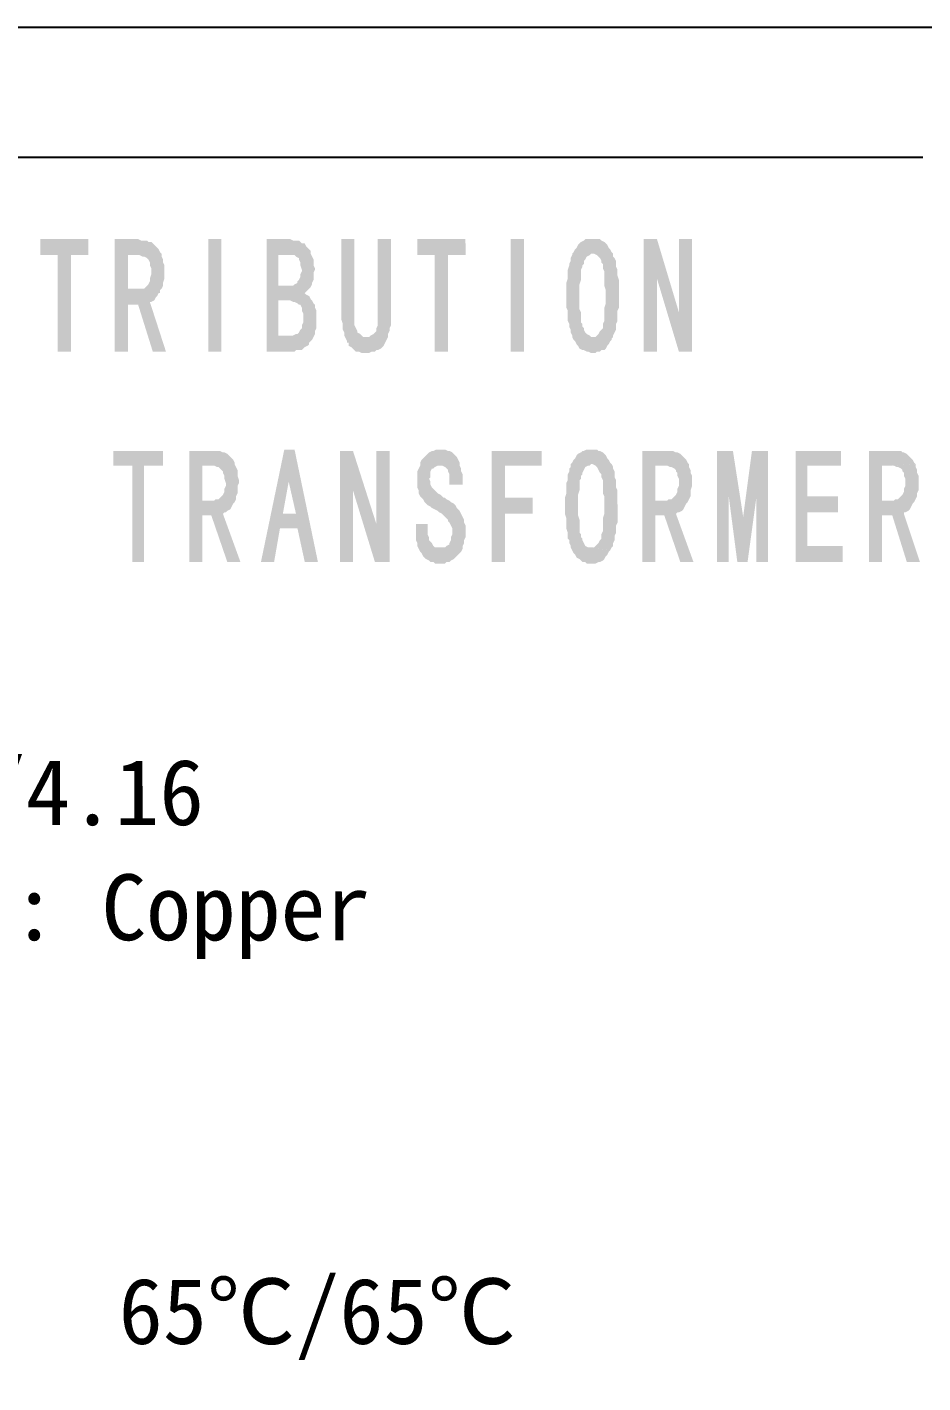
# Model space of a CAD drawing. Header units: millimetres. Extents: x -26542 to -511, y 85916 to 91363.
# Drawn here: x -1251.4 to -925.9, y 90081.1 to 90573.6 of the extents above; entities that cross this region are included whole.
import ezdxf

# ---------------------------------------------------------------- set-up
doc = ezdxf.new("R2010")
doc.units = ezdxf.units.MM
for name, color, linetype in [('PDF_Geometry', 7, 'Continuous'), ('PDF_Solid Fills', 7, 'Continuous'), ('PDF_Text', 7, 'Continuous')]:
    doc.layers.add(name, color=color, linetype=linetype)
doc.styles.add('PDF FangSong', font='simfang.ttf')

msp = doc.modelspace()

# ---------------------------------------------------------------- hatches: boundary and pattern name
at = {"layer": 'PDF_Solid Fills', "transparency": 33554559, "extrusion": (-0.004685415688226653, -0.01745240643729066, 0.9998367168639969)}
for points in [[(-24651.61289500329, 87097.22604456171), (-24668.53639315779, 87092.68188192882), (-24667.02166060917, 87087.04067240609), (-24660.86763756583, 87088.6931015444), (-24651.7793122998, 87054.84610523889), (-24647.16386022826, 87056.08540958073), (-24656.25218549429, 87089.93240589323), (-24650.09816245281, 87091.58483503526)], [(-24634.17684417055, 87101.90783374757), (-24642.38225170074, 87099.70458321553), (-24631.77919388423, 87060.21637738403), (-24627.16361139354, 87061.45571674965), (-24631.57011245354, 87077.86653181026), (-24627.98028741579, 87078.83044296876), (-24624.15304204414, 87080.95767775876), (-24623.64022852725, 87081.09537435183), (-24622.75216766563, 87081.88361607399), (-24622.51474733162, 87083.04693969339), (-24622.13963040814, 87083.69744980568), (-24621.90221007413, 87084.860773433), (-24621.3893965591, 87084.99847002234), (-24621.66478974198, 87086.02409705613), (-24633.08477496519, 87083.50748049049), (-24636.2519366577, 87095.30271305842), (-24633.17492513696, 87096.1289276313), (-24624.59440068307, 87098.98268826818), (-24625.24504121253, 87099.35777017288), (-24626.03324791242, 87100.2457006136), (-24626.68375802075, 87100.62081754254), (-24627.33426813106, 87100.99593446823), (-24627.98484827823, 87101.37131223222), (-24628.63535838656, 87101.74642915744), (-24629.28599891602, 87102.1215110626), (-24630.31162594992, 87101.846117876), (-24630.96213605825, 87102.22123480542), (-24631.98776309204, 87101.94584161881), (-24633.01352054707, 87101.67041341541)], [(-24594.34179047064, 87070.2690497525), (-24598.95737296331, 87069.02971037943), (-24609.56050081854, 87108.51817706088), (-24604.94491832599, 87109.7575164265)], [(-24580.84202127834, 87116.2288746466), (-24589.04742880864, 87114.02562411455), (-24578.44437099213, 87074.53741827933), (-24570.23896346369, 87076.74066880718), (-24569.72614994494, 87076.87836540071), (-24568.70052291115, 87077.15375858359), (-24568.32527556631, 87077.80430371594), (-24567.29964853253, 87078.07969689881), (-24566.27402150061, 87078.35509007797), (-24565.89890457515, 87079.00560019026), (-24565.52365722856, 87079.65614531515), (-24564.63572678808, 87080.44435202051), (-24564.26060986263, 87081.09486212535), (-24564.39830645593, 87081.6076756441), (-24564.02325956931, 87082.2584465947), (-24563.64814264385, 87082.90895670326), (-24563.41059189057, 87084.07231534692), (-24575.85633456684, 87081.28027057787), (-24579.16119285265, 87093.58831666084), (-24575.05855429813, 87094.6899244166), (-24567.36609070585, 87096.75544333877), (-24568.01660081418, 87097.13056026399), (-24568.80480751593, 87098.01849070098), (-24569.96813114127, 87098.25591103686), (-24570.6186412496, 87098.63102796208), (-24571.13158518763, 87098.49329635222), (-24570.6186412496, 87098.63102796208), (-24570.24352432415, 87099.28153807065), (-24569.86840740056, 87099.93204817502), (-24569.11817354965, 87101.23306839913), (-24580.53815877298, 87098.71645183396), (-24583.42992728238, 87109.48605736764), (-24578.81447521097, 87110.72536171321), (-24572.28533524403, 87113.02830096381), (-24572.56072842877, 87114.05392800132), (-24573.21123853722, 87114.42904492281), (-24573.86174864555, 87114.80416184478), (-24574.512258754, 87115.17927877), (-24575.30053549435, 87116.06747005275), (-24576.32629294938, 87115.79204184934), (-24576.97680305585, 87116.16715877503), (-24577.62731316616, 87116.54227570398), (-24578.65294019994, 87116.26688251738), (-24579.67869765311, 87115.99145431072)], [(-24558.27692233585, 87122.28787488537), (-24562.89237440727, 87121.04857054353), (-24555.45647828327, 87093.35559727252), (-24555.318711653, 87092.84252291499), (-24554.39280835981, 87091.44177895226), (-24554.11741517694, 87090.416151918), (-24553.84202199208, 87089.39052488795), (-24553.05381529045, 87088.50259444397), (-24552.77842210745, 87087.47696741018), (-24551.99021540757, 87086.58903696947), (-24551.2020087078, 87085.70110652922), (-24551.06424207566, 87085.18803217541), (-24550.55142855877, 87085.3257287615), (-24550.27603537578, 87084.30010172771), (-24549.11258132942, 87084.06271641562), (-24548.46207122097, 87083.68759949412), (-24547.81156111078, 87083.31248256844), (-24547.16105100245, 87082.93736563949), (-24546.13542396855, 87083.21275882609), (-24544.97196992219, 87082.97537351446), (-24544.45915640704, 87083.1130701038), (-24543.43352937326, 87083.38846329041), (-24542.40777191834, 87083.66389149381), (-24541.51984147786, 87084.45209819172), (-24540.49421444396, 87084.72749137832), (-24540.1190975185, 87085.37800148688), (-24539.60615358048, 87085.51573309675), (-24538.71822313999, 87086.30393979838), (-24538.34310621454, 87086.95444990322), (-24537.96798928909, 87087.60496001504), (-24537.73056895705, 87088.76828364236), (-24537.49308824434, 87089.93190312851), (-24537.25566791033, 87091.09522675164), (-24544.94826192374, 87089.02967281314), (-24545.97388895752, 87088.75427962653), (-24546.62439906597, 87089.12939655595), (-24547.2749091743, 87089.50451348117), (-24548.43836322078, 87089.7418987928), (-24548.57605981221, 87090.25471230829), (-24549.3642665121, 87091.14264275227), (-24550.15247321385, 87092.03057319671), (-24550.42786639859, 87093.05620022677), (-24550.84102621174, 87094.59490162134)], [(-24545.45606273401, 87125.73042976623), (-24550.07151480555, 87124.49112541694), (-24542.63561868144, 87096.79815214593), (-24542.22245886829, 87095.25945075834), (-24541.94706568355, 87094.23382372083), (-24542.18461643683, 87093.07046507718), (-24541.90922325384, 87092.0448380434), (-24542.28434017743, 87091.39432793483), (-24542.65945710288, 87090.74381783046), (-24543.54738754523, 87089.9556111251), (-24543.92250446882, 87089.30510102026), (-24544.94826192374, 87089.02967281314), (-24537.25566791033, 87091.09522675164), (-24537.53106109332, 87092.12085378915), (-24537.29364076117, 87093.28417740902), (-24537.56903394603, 87094.3098044428), (-24537.33161361201, 87095.47312807012), (-24537.74470338831, 87097.01156862266), (-24538.02016661188, 87098.03745649522)], [(-24519.30205169821, 87132.75309603661), (-24536.22554985271, 87128.20893339952), (-24534.71081730223, 87122.5677238768), (-24528.55679426074, 87124.22015302256), (-24519.46846899472, 87090.37315670634), (-24514.85301692318, 87091.61246105563), (-24523.94134218921, 87125.4594573644), (-24517.78731914586, 87127.11188651016)], [(-24488.18521904375, 87098.77336491272), (-24492.80106237682, 87097.53395550651), (-24503.40419023205, 87137.02242218424), (-24498.78834689897, 87138.26183159044)], [(-24474.68505858979, 87144.73329486744), (-24475.71068562369, 87144.45790168084), (-24476.22349914059, 87144.32020509476), (-24477.24925659364, 87144.04477688763), (-24477.62437351909, 87143.39426677953), (-24478.51230395958, 87142.60606008163), (-24478.88742088503, 87141.95554996934), (-24479.26266823162, 87141.30500484072), (-24479.50001852494, 87140.14142037509), (-24479.87513544853, 87139.49091026653), (-24480.11255578254, 87138.3275866434), (-24480.48767270613, 87137.67707653111), (-24473.30802263075, 87139.60489885975), (-24472.79520911386, 87139.74259544909), (-24471.63188548863, 87139.5051751174), (-24470.98124495905, 87139.13009321224), (-24470.33073485072, 87138.75497629028), (-24469.54252814897, 87137.86704585003), (-24469.40483155753, 87137.35423233127), (-24468.75432144909, 87136.97911540559), (-24468.47892826621, 87135.95348836808), (-24468.34123167291, 87135.44067485305), (-24467.5529549343, 87134.55248357402), (-24467.27756174945, 87133.52685654024), (-24466.86447197315, 87131.9884159877), (-24466.58907878841, 87130.96278895391), (-24466.17591897526, 87129.4240875626), (-24465.25001568208, 87128.02334360685), (-24464.83692590578, 87126.48490305804), (-24464.4238361296, 87124.9464625055), (-24464.01074635331, 87123.40802195296), (-24464.11040005519, 87121.7316239723), (-24463.69731028075, 87120.19318341976), (-24463.42191709601, 87119.16755638598), (-24463.14652391116, 87118.14192935219), (-24462.87106068945, 87117.11604147963), (-24463.1084810216, 87115.95271785231), (-24462.97078443016, 87115.43990433728), (-24462.6953912453, 87114.41427729977), (-24463.07050817076, 87113.76376719493), (-24463.44562509621, 87113.11325708684), (-24463.68304542836, 87111.94993345952), (-24464.05829277309, 87111.2993883309), (-24464.43340969854, 87110.64887822606), (-24465.45903673233, 87110.37348503945), (-24458.65450358053, 87111.65079725627), (-24458.27938665519, 87112.30130736809), (-24458.4170832485, 87112.81412088312), (-24458.17966291634, 87113.97744451044), (-24457.9421121612, 87115.14080315409), (-24458.21750534605, 87116.16643018788), (-24458.49289852893, 87117.19205722166), (-24458.25547819689, 87118.35538084526), (-24458.53094142035, 87119.38126871781), (-24458.80633460521, 87120.4068957516), (-24459.21942437964, 87121.94533630414), (-24458.98200404749, 87123.108659931), (-24459.3951638625, 87124.64736131858), (-24459.8082536388, 87126.18580187112), (-24460.22134341323, 87127.72424242366), (-24460.49673659797, 87128.74986945372), (-24460.90982637426, 87130.28831000673), (-24461.32291615056, 87131.82675055927), (-24461.59837937215, 87132.85263843136), (-24462.52428266534, 87134.2533823871), (-24462.7996758502, 87135.27900942089), (-24463.07506903308, 87136.30463645468), (-24463.86334577354, 87137.19282774115), (-24464.13873895654, 87138.21845477493), (-24464.41413214128, 87139.24408180872), (-24465.20246926229, 87140.13197722519), (-24465.85297937063, 87140.5070941546), (-24466.12837255548, 87141.53272118839), (-24466.77888266381, 87141.9078381136), (-24467.56708936556, 87142.7957685506), (-24468.21759947389, 87143.17088547582), (-24469.0058762125, 87144.05907675857), (-24469.65651674208, 87144.43415866746), (-24470.30702685227, 87144.80927558942), (-24471.47035047575, 87145.04669592157), (-24472.12086058594, 87145.42181284679), (-24473.14661803911, 87145.14638464386), (-24473.65943155601, 87145.00868805032)], [(-24452.12049098639, 87150.79271173337), (-24456.73581263667, 87149.5534424046), (-24446.13268478145, 87110.06497572688), (-24441.51736313116, 87111.30424505612), (-24448.40247288556, 87136.94596425584)], [(-24452.12049098639, 87150.79271173337), (-24448.40247288556, 87136.94596425584), (-24433.82489953889, 87113.3697639741), (-24437.54291763785, 87127.21651144838)], [(-24439.81218406116, 87154.09764005803), (-24444.42802739411, 87152.85823065182), (-24437.54291763785, 87127.21651144838), (-24433.82489953889, 87113.3697639741), (-24429.20905620581, 87114.60917337658)], [(-24624.59413984255, 87098.98275830876), (-24633.17466429644, 87096.12899767188), (-24632.66185077955, 87096.26669426542), (-24632.14890684339, 87096.40442587528), (-24630.98558321618, 87096.1670055394), (-24630.47276969929, 87096.30470213294), (-24629.30944607407, 87096.06728179706), (-24628.65880554449, 87095.69219989562), (-24627.8705988446, 87094.80426945118), (-24627.59513562114, 87093.77838157909), (-24626.80692892126, 87092.89045113837), (-24626.39383914496, 87091.35201058583), (-24626.25614255352, 87090.8391970708), (-24626.35586629412, 87089.16305992473), (-24626.08040307066, 87088.13717205264), (-24626.3178234027, 87086.97384842532), (-24626.69307074929, 87086.3233032967), (-24627.06818767474, 87085.67279319186), (-24627.44330459833, 87085.02228308003), (-24628.46893163212, 87084.74688990088), (-24628.98174514901, 87084.60919330735), (-24633.08451412478, 87083.50755052734), (-24621.66439848044, 87086.02420211723), (-24621.28928155685, 87086.67471222207), (-24621.05186122283, 87087.83803584892), (-24621.32725440769, 87088.86366288271), (-24621.22760070581, 87090.54006086756), (-24621.50299388869, 87091.56568790134), (-24621.77838707354, 87092.59131493513), (-24622.05378025828, 87093.61694196891), (-24622.46687003272, 87095.15538252145), (-24623.25514677318, 87096.04357380047), (-24623.53053995792, 87097.06920083426), (-24624.31874665781, 87097.95713127498)], [(-24572.28533524403, 87113.02830096381), (-24578.81447521097, 87110.72536171321), (-24577.78884817718, 87111.00075489609), (-24577.13833806873, 87110.62563797459), (-24575.97488402226, 87110.38825265877), (-24575.83718743082, 87109.87543914374), (-24575.04898073093, 87108.98750869976), (-24574.77351750748, 87107.96162082348), (-24573.84761421429, 87106.5608768682), (-24573.70991762285, 87106.04806334944), (-24573.94733795489, 87104.88473972213), (-24573.67194477201, 87103.85911268834), (-24573.90929506533, 87102.69552822271), (-24574.28441198892, 87102.04501811787), (-24574.14671539748, 87101.53220459912), (-24575.03477626096, 87100.74396287696), (-24575.40989318455, 87100.09345276887), (-24576.43552021834, 87099.81805958599), (-24580.53828919411, 87098.71641680971), (-24569.11817354965, 87101.23306839913), (-24568.88075321761, 87102.396392019), (-24569.01844981092, 87102.90920553776), (-24568.7810294769, 87104.07252916507), (-24569.05649270047, 87105.09841703717), (-24569.46958247491, 87106.63685759017), (-24569.23216214275, 87107.8001812133), (-24569.36985873606, 87108.31299473206), (-24570.15806543594, 87109.20092517277), (-24570.43352865765, 87110.22681304486), (-24570.70892184251, 87111.25244007912), (-24571.49712854414, 87112.14037051937)], [(-24480.48780312727, 87137.67704151431), (-24480.35010653583, 87137.16422799928), (-24480.58752686786, 87136.00090437243), (-24480.31213368312, 87134.97527733864), (-24480.54955401714, 87133.81195371132), (-24480.411787385, 87133.2988793538), (-24480.5115111256, 87131.62274220819), (-24480.23611794272, 87130.59711517813), (-24479.96072475787, 87129.57148814807), (-24479.68533157499, 87128.54586111382), (-24479.785115698, 87126.86942810938), (-24479.37202592171, 87125.33098755684), (-24478.95893614553, 87123.79254700383), (-24478.68354296067, 87122.76691997377), (-24478.54584636923, 87122.25410645502), (-24478.27045318624, 87121.22847942496), (-24477.85729337123, 87119.68977803038), (-24477.44420359319, 87118.1513374811), (-24476.65586647217, 87117.26344206091), (-24476.24277669773, 87115.7250015121), (-24475.96731347416, 87114.69911363255), (-24475.69192029128, 87113.67348659877), (-24474.90371358953, 87112.78555615805), (-24474.62832040666, 87111.75992912427), (-24473.84011370491, 87110.87199868402), (-24473.56472052005, 87109.84637164976), (-24472.77651382028, 87108.95844120951), (-24472.63881722873, 87108.44562769448), (-24471.85054048838, 87107.55743640801), (-24471.20003037993, 87107.18231948605), (-24470.41182368004, 87106.2943890458), (-24469.76118314872, 87105.91930714063), (-24468.97297644883, 87105.03137669619), (-24467.80965282361, 87104.79395636404), (-24467.29683930671, 87104.93165295757), (-24466.13338526024, 87104.69426764594), (-24465.62057174335, 87104.83196423901), (-24464.45717807929, 87104.5942830611), (-24463.9443645624, 87104.73197965045), (-24462.91860710923, 87105.00740785385), (-24462.54356022261, 87105.65817880444), (-24461.5179331887, 87105.93357199105), (-24461.14281626325, 87106.58408209588), (-24460.1170588102, 87106.85951030301), (-24459.74194188474, 87107.51002041111), (-24459.50452155259, 87108.67334403843), (-24459.129404629, 87109.3238541428), (-24458.8919842951, 87110.48717777384), (-24458.51686737151, 87111.13768788241), (-24458.65456396295, 87111.65050139744), (-24465.4591671516, 87110.37345002312), (-24465.97198066849, 87110.23575342959), (-24466.6224907788, 87110.61087035155), (-24467.78581440402, 87110.84829068743), (-24468.4364549336, 87111.22337259259), (-24469.22466163337, 87112.11130303284), (-24469.36235822493, 87112.62411654787), (-24470.01286833512, 87112.99923347356), (-24470.28826151812, 87114.02486050734), (-24470.93877162645, 87114.39997742884), (-24471.21416481119, 87115.42560446635), (-24471.6273246262, 87116.96430586139), (-24471.90271780919, 87117.98993288772), (-24472.69092451094, 87118.87786333589), (-24473.10401428712, 87120.4163038847), (-24473.51717410213, 87121.95500527555), (-24474.06796046987, 87124.00625934312), (-24474.34335365286, 87125.03188637737), (-24474.75644342916, 87126.57032692619), (-24475.0318366139, 87127.59595395625), (-24474.9321128733, 87129.27209109813), (-24475.34527268831, 87130.81079248944), (-24475.62066587119, 87131.83641952323), (-24475.89605905605, 87132.86204655701), (-24475.65863872203, 87134.02537018433), (-24475.79633531533, 87134.53818370309), (-24475.42128842871, 87135.18895465368), (-24475.69668161345, 87136.21458168374), (-24475.321564688, 87136.86509179231), (-24475.08401393483, 87138.02845043968), (-24474.19608349248, 87138.81665713759), (-24473.82096656889, 87139.46716724988), (-24473.308153052, 87139.60486383922)], [(-24624.15311208297, 87080.95793860452), (-24627.98009661224, 87078.83077384811), (-24618.44506912341, 87063.79702977045), (-24613.82961705199, 87065.03633411974)], [(-24567.36562940548, 87096.75528755737), (-24575.05809299776, 87094.6897686352), (-24573.89476937242, 87094.45234830305), (-24573.38195585553, 87094.59004489286), (-24572.2186322303, 87094.35262456443), (-24571.56799170072, 87093.97754265927), (-24571.05517818383, 87094.1152392528), (-24570.26690144523, 87093.22704796633), (-24569.99150826037, 87092.20142093208), (-24569.20330155874, 87091.31349049183), (-24568.7902117843, 87089.77504993929), (-24568.37712200801, 87088.23660939047), (-24568.61454234016, 87087.07328576315), (-24568.33914915717, 87086.04765872937), (-24568.71426608076, 87085.39714862453), (-24568.95161637606, 87084.23356415518), (-24569.32686372078, 87083.58301903028), (-24569.83967723767, 87083.44532243675), (-24570.72760767816, 87082.65711573884), (-24571.75323471194, 87082.38172255224), (-24572.26617865008, 87082.24399093864), (-24575.85600368772, 87081.28007978015), (-24563.41026101133, 87084.072124545), (-24563.17284067743, 87085.23544816859), (-24563.44823386217, 87086.2610752061), (-24563.21088356886, 87087.42465967173), (-24563.48627675173, 87088.45028670551), (-24563.89936652989, 87089.98872725433), (-24564.17475971289, 87091.01435428811), (-24564.45015289576, 87092.0399813219), (-24564.86324267206, 87093.5784218749), (-24565.65144937369, 87094.46635231515), (-24565.9269125954, 87095.49224018771), (-24566.57742270571, 87095.86735710921)], [(-24605.49178647727, 87029.88824754953), (-24622.92809815053, 87025.2063883231), (-24621.55106219149, 87020.07799231214), (-24614.88422563125, 87021.86811805097), (-24605.79590036708, 86988.02112173848), (-24601.69326181058, 86989.12272949424), (-24610.78158707847, 87022.96972580673), (-24604.11475051823, 87024.75985154184)], [(-24588.05521396361, 87034.57017681282), (-24596.26062149392, 87032.36692628125), (-24585.79526026885, 86993.39153396431), (-24581.17967777618, 86994.63087332994), (-24585.58617883804, 87011.04168839054), (-24582.50916731544, 87011.86790295597), (-24578.54422535421, 87013.48232423421), (-24578.16910842876, 87014.13283433905), (-24577.65629491187, 87014.27053093212), (-24577.28104756528, 87014.9210760612), (-24576.3931171248, 87015.70928275911), (-24576.15569679264, 87016.87260638596), (-24575.91827645863, 87018.03593001328), (-24575.54315953504, 87018.68644011812), (-24586.9631447565, 87016.1698235562), (-24590.26800304221, 87028.47786963917), (-24587.19099152146, 87029.30408421205), (-24579.12341100385, 87032.0201132386), (-24579.26110759715, 87032.53292675363), (-24580.04931429692, 87033.42085719388), (-24580.69982440537, 87033.79597412329), (-24581.35040455253, 87034.17135188729), (-24582.00091466273, 87034.5464688125), (-24582.65142477106, 87034.9215857382), (-24583.81487881753, 87035.15897104982), (-24584.32769233442, 87035.02127445675), (-24585.49101595976, 87035.25869479263), (-24586.00382947479, 87035.1209981991), (-24587.02958692971, 87034.8455699957)], [(-24559.47397937276, 87042.79408882977), (-24563.0638044104, 87041.83017767081), (-24560.66615412419, 87000.13872130355), (-24556.05057163152, 87001.37806066917), (-24557.16647925822, 87013.72407960659), (-24551.01245621487, 87015.3765087449), (-24557.51768772351, 87019.12764297565), (-24558.49589875864, 87030.96084839432)], [(-24559.47404941148, 87042.79434967553), (-24558.49616925733, 87030.9613350546), (-24552.90289741219, 87020.36732892785), (-24557.51847990486, 87019.12798956223), (-24551.01252625545, 87015.37676959112), (-24545.28129697661, 87004.27001997875), (-24540.6657144858, 87005.50935934437)], [(-24538.82355130685, 87047.78946987493), (-24543.43848169746, 87046.5503056068), (-24532.97312047239, 87007.57491328288), (-24528.35819008364, 87008.81407755427), (-24535.10560324672, 87033.94298323896)], [(-24538.82355130685, 87047.78946987493), (-24535.10560324672, 87033.94298323896), (-24520.6652048087, 87010.87973655388), (-24523.73251234123, 87024.35114128422)], [(-24526.00269170699, 87051.2320247558), (-24530.61762209574, 87049.99286048394), (-24523.73251234123, 87024.35114128422), (-24520.6652048087, 87010.87973655388), (-24515.53733048192, 87012.25663243188)], [(-24508.19054096751, 87056.56430834206), (-24509.21616799943, 87056.28891515918), (-24509.72898151632, 87056.15121856611), (-24510.61704237992, 87055.36297684768), (-24511.12985589681, 87055.22528025787), (-24512.01778633916, 87054.43707355252), (-24512.39290326275, 87053.78656344814), (-24512.76815060747, 87053.1360183158), (-24513.51838445652, 87051.83499809867), (-24513.89350138197, 87051.18448799057), (-24514.13085167529, 87050.02090352122), (-24513.8554584923, 87048.99527649442), (-24506.67580841703, 87050.9230988156), (-24506.16299490014, 87051.06079540914), (-24504.9996712748, 87050.82337507699), (-24504.34903074533, 87050.44829317182), (-24503.69852063502, 87050.0731762466), (-24503.56082404358, 87049.56036272785), (-24502.7726173437, 87048.67243228713), (-24502.49715412024, 87047.64654441457), (-24502.22176093538, 87046.62091738079), (-24501.80867116095, 87045.08247682825), (-24497.19321908953, 87046.32178117754), (-24497.33091568097, 87046.8345946963), (-24497.60630886571, 87047.86022173008), (-24497.8817020487, 87048.88584876386), (-24498.15716527228, 87049.91173663642), (-24498.94537197205, 87050.79966707667), (-24499.2207651569, 87051.82529411046), (-24500.00897185679, 87052.71322455117), (-24500.28436504153, 87053.73885158496), (-24501.07264178013, 87054.62704286771), (-24501.86084848188, 87055.51497331169), (-24502.51135859021, 87055.89009023365), (-24503.16199911979, 87056.26517213881), (-24503.81250922813, 87056.64028906403), (-24504.97583285347, 87056.87770939991), (-24505.48864637036, 87056.74001280684), (-24506.65210041683, 87056.97739811847), (-24507.67772745062, 87056.70200493559)], [(-24472.66747755138, 87065.55317071173), (-24490.10378922464, 87060.8713114853), (-24479.63842799957, 87021.89591916511), (-24475.02297592815, 87023.13522351068), (-24479.56717358145, 87040.05885209003), (-24469.82332550222, 87042.67519239802), (-24471.33798801212, 87048.31614107825), (-24481.0818360931, 87045.69980077026), (-24484.11130119418, 87056.98221982317), (-24471.29044159234, 87060.42477470031)], [(-24455.36879243085, 87070.7475826107), (-24456.39441946463, 87070.4721894241), (-24456.90723298339, 87070.33449283475), (-24457.79529384512, 87069.54625111632), (-24458.30810736201, 87069.40855452279), (-24458.68322428747, 87068.75804441469), (-24459.57115472795, 87067.96983771306), (-24459.94640207267, 87067.31929258443), (-24460.18382240471, 87066.15596895711), (-24460.55893933016, 87065.50545885228), (-24460.7962896236, 87064.34187438292), (-24461.17140654905, 87063.69136427483), (-24453.99175647367, 87065.619186603), (-24453.47894295678, 87065.75688319653), (-24452.31561933144, 87065.51946286066), (-24451.66497880197, 87065.14438095549), (-24450.87677210022, 87064.25645051524), (-24450.08856540045, 87063.36852007452), (-24449.438055292, 87062.99340314558), (-24449.16259206843, 87061.96751527302), (-24448.37438536866, 87061.07958483277), (-24448.0989921838, 87060.05395779852), (-24447.82359900093, 87059.02833076473), (-24447.54820581607, 87058.00270373095), (-24447.13511603978, 87056.46426317841), (-24446.34690934001, 87055.57633273816), (-24445.93374952499, 87054.03763134684), (-24445.38296315726, 87051.98637727927), (-24445.10749993369, 87050.96048940672), (-24444.69441015739, 87049.4220488579), (-24444.7941338981, 87047.74591171183), (-24444.38104412181, 87046.20747116301), (-24444.10565093881, 87045.18184412923), (-24443.83025775594, 87044.15621709544), (-24443.55486457108, 87043.13059006166), (-24443.79228490323, 87041.96726643806), (-24443.51682167966, 87040.94137855852), (-24443.37912508822, 87040.42856504349), (-24443.75424201367, 87039.77805493865), (-24443.99166234583, 87038.61473131133), (-24444.36677927116, 87037.96422119951), (-24444.74195657717, 87037.31341523211), (-24445.11707350262, 87036.66290512402), (-24446.14270053641, 87036.38751194067), (-24439.20047079143, 87037.15201064246), (-24438.96305045928, 87038.31533426931), (-24438.58793353569, 87038.96584437415), (-24438.8633967574, 87039.99173225043), (-24438.62584600411, 87041.15509089781), (-24438.76354259555, 87041.66790441284), (-24439.03900581913, 87042.69379228866), (-24438.80158548697, 87043.85711591225), (-24439.21467526327, 87045.39555646479), (-24439.49006844626, 87046.42118349485), (-24439.25264811411, 87047.58450712217), (-24439.66573789041, 87049.12294767099), (-24440.07882766658, 87050.66138822353), (-24440.35422084958, 87051.68701525731), (-24440.76738066459, 87053.2257166449), (-24441.18047044089, 87054.76415719744), (-24441.59356021718, 87056.30259774998), (-24441.86902343878, 87057.32848562254), (-24442.28211321507, 87058.86692617135), (-24443.07031991682, 87059.7548566116), (-24443.48340969125, 87061.29329716461), (-24443.75880287599, 87062.3189241984), (-24444.54700957774, 87063.20685463864), (-24444.82247279945, 87064.23274251493), (-24445.09786598419, 87065.25836954871), (-24445.88620310521, 87066.1462649689), (-24446.02389969665, 87066.65907848394), (-24446.8121063984, 87067.54700892791), (-24447.46261650673, 87067.9221258536), (-24448.2508932472, 87068.81031713262), (-24448.90140335378, 87069.18543406157), (-24449.68961005541, 87070.07336450228), (-24450.340250585, 87070.44844640745), (-24450.99076069333, 87070.82356333267), (-24452.15408432053, 87071.06098366855), (-24452.66689783556, 87070.92328707548), (-24453.31740794389, 87071.29840399697), (-24454.34316539892, 87071.02297579404)], [(-24429.07663315954, 87077.25783628225), (-24437.28204068984, 87075.05458575021), (-24426.81667946663, 87036.07919343375), (-24422.2010969721, 87037.31853279937), (-24426.60759803397, 87053.72934785625), (-24423.53058651322, 87054.5555624254), (-24419.56564455014, 87056.16998370364), (-24419.19052762468, 87056.82049380848), (-24418.67771410779, 87056.95819040155), (-24417.78965324617, 87057.7464321237), (-24417.41453632072, 87058.39694222854), (-24417.17711598857, 87059.5602658554), (-24416.93969565653, 87060.72358948272), (-24416.56457873108, 87061.37409958709), (-24427.98456395429, 87058.85748302145), (-24431.28942223999, 87071.1655291086), (-24428.21241071739, 87071.99174368102), (-24419.63188626361, 87074.8455043179), (-24420.28252679307, 87075.22058622306), (-24421.07073349296, 87076.10851666331), (-24421.72124360316, 87076.48363359272), (-24422.37182375032, 87076.85901135672), (-24423.02233385865, 87077.23412828567), (-24423.6728439671, 87077.60924520763), (-24424.83629801346, 87077.84663051926), (-24425.34911153046, 87077.70893392572), (-24426.51243515569, 87077.9463542616), (-24427.02524867258, 87077.80865766853), (-24428.05100612575, 87077.53322946513)], [(-24405.48603760439, 87083.59219468758), (-24411.12724713085, 87082.07746213861), (-24400.66188590392, 87043.10206981469), (-24396.55911693, 87044.2037125947), (-24402.89344031678, 87067.79417772312)], [(-24405.48603760439, 87083.59219468758), (-24402.89344031678, 87067.79417772312), (-24393.48223583039, 87045.02989214333), (-24395.69971619069, 87061.47841921262)], [(-24393.17825235997, 87086.89698293433), (-24398.81946188642, 87085.38225038582), (-24395.69971619069, 87061.47841921262), (-24393.48223583039, 87045.02989214333), (-24389.89280205255, 87045.99369824864), (-24392.87425943336, 87069.38459514221)], [(-24393.17825235997, 87086.89698293433), (-24392.87425943336, 87069.38459514221), (-24386.81539927016, 87046.82001787843), (-24382.71289113676, 87047.92159061786)], [(-24367.53679399868, 87093.78202264849), (-24383.43466512125, 87089.51325320173), (-24372.96930389805, 87050.53786087781), (-24356.55861925671, 87054.94432692137), (-24358.07335180906, 87060.58553644782), (-24370.38139789389, 87057.28067816375), (-24373.5485595864, 87069.07591073168), (-24362.77895405225, 87071.96767923934), (-24364.29361656401, 87077.60862792376), (-24375.06322209816, 87074.71685941238), (-24377.95499060757, 87085.48646494653), (-24366.15975803963, 87088.6536266408)], [(-24349.58727754699, 87098.6016835291), (-24357.79268507729, 87096.39843299706), (-24347.32732385409, 87057.42304067314), (-24342.71174136142, 87058.66238003876), (-24347.11824242142, 87075.07319509936), (-24343.52841738379, 87076.03710626531), (-24339.5634754207, 87077.6515275361), (-24339.70117201214, 87078.16434105486), (-24339.18835849524, 87078.30203764839), (-24338.30029763537, 87079.0902793631), (-24337.92518071004, 87079.74078947492), (-24337.68776037788, 87080.90411310224), (-24337.45034004387, 87082.06743672537), (-24337.07522311842, 87082.71794683393), (-24348.49520834163, 87080.20133026829), (-24351.80006662745, 87092.50937635498), (-24348.7230551067, 87093.33559092786), (-24340.14253065095, 87096.18935156427), (-24340.79317118053, 87096.56443346944), (-24341.5813778803, 87097.45236391015), (-24342.23188799061, 87097.82748083165), (-24342.88246813766, 87098.2028586031), (-24343.5329782461, 87098.57797552506), (-24344.1834883563, 87098.953092454), (-24345.34694240091, 87099.1904777661), (-24345.8597559178, 87099.05278117256), (-24346.510266028, 87099.42789809825), (-24347.53589306003, 87099.1525049149), (-24348.56165051495, 87098.87707671197)], [(-24579.12313084689, 87032.01906987326), (-24587.19084178575, 87029.3030058262), (-24586.16508433269, 87029.5784340296), (-24585.00176070549, 87029.34101370117), (-24584.48894719046, 87029.47871029051), (-24583.83843708201, 87029.10359336529), (-24583.18779655069, 87028.72851146013), (-24582.53728644236, 87028.35339453444), (-24582.3995898508, 87027.84058101941), (-24581.61131311033, 87026.95238973293), (-24581.33591992746, 87025.92676270287), (-24580.41001663427, 87024.52601874387), (-24580.13462344941, 87023.50039170962), (-24580.37204378343, 87022.33706808649), (-24580.09658055985, 87021.3111802102), (-24580.33400089201, 87020.14785658708), (-24580.70911781932, 87019.49734647479), (-24581.08436516405, 87018.8468013499), (-24581.45948208764, 87018.1962912376), (-24582.48510912142, 87017.92089805473), (-24582.86022604688, 87017.27038794616), (-24586.96299502067, 87016.16874517407), (-24575.54287938005, 87018.68539675605), (-24575.30545904615, 87019.84872038336), (-24575.58085222903, 87020.87434741715), (-24575.34343189688, 87022.03767104074), (-24575.61882508174, 87023.06329807453), (-24576.03198489489, 87024.6019994691), (-24575.79456456273, 87025.7653230927), (-24576.06995774759, 87026.79095012276), (-24576.99586103891, 87028.19169408223), (-24577.27132426249, 87029.21758196177), (-24577.54671744723, 87030.24320899183), (-24578.33492414712, 87031.13113943627)], [(-24513.8559101345, 87048.99487557495), (-24514.0933304684, 87047.83155194763), (-24514.33075080055, 87046.66822832031), (-24514.05535761756, 87045.64260128653), (-24513.7798943941, 87044.61671341443), (-24513.50450120925, 87043.59108638065), (-24513.09141143295, 87042.05264582811), (-24512.81601825007, 87041.02701879386), (-24512.02781154832, 87040.13908835361), (-24511.75234832661, 87039.11320048105), (-24510.96414162498, 87038.22527003707), (-24510.31363151653, 87037.85015311139), (-24509.6631214082, 87037.47503618989), (-24508.87491470645, 87036.58710574917), (-24508.22427417885, 87036.21202384401), (-24507.57376406854, 87035.83690691879), (-24506.41044044518, 87035.59948658291), (-24505.75993033487, 87035.22436966142), (-24504.59647629037, 87034.98698434932), (-24503.43315266317, 87034.74956401344), (-24502.78264255484, 87034.37444708822), (-24501.6193189295, 87034.13702675235), (-24500.96867840004, 87033.76194485463), (-24500.31809825101, 87033.38656708319), (-24499.01707803423, 87032.63633323228), (-24498.87938144279, 87032.12351971725), (-24498.22887133434, 87031.74840279156), (-24497.44059459388, 87030.86021151254), (-24496.65225747298, 87029.97231608862), (-24496.37686428998, 87028.94668905484), (-24496.10147110524, 87027.92106202105), (-24496.33902185841, 87026.7577033774), (-24496.06362867553, 87025.73207634361), (-24496.30104900768, 87024.5687527163), (-24496.16335241427, 87024.05593919754), (-24497.05128285661, 87023.26773249963), (-24497.42639978207, 87022.61722239107), (-24498.4521572371, 87022.34179418813), (-24498.96497075213, 87022.20409759833), (-24491.13468014728, 87023.75683801807), (-24491.41007333202, 87024.78246505186), (-24491.17265299812, 87025.94578867545), (-24491.44804618286, 87026.97141570924), (-24491.21062585083, 87028.13473933656), (-24491.62371562514, 87029.67317988537), (-24491.89910881, 87030.69880692288), (-24492.03680540144, 87031.21162043791), (-24492.3121985863, 87032.2372474717), (-24493.1004753249, 87033.12543875072), (-24493.37586850964, 87034.1510657845), (-24494.16407521139, 87035.03899622522), (-24494.95248237113, 87035.92715248745), (-24495.7406890709, 87036.81508293562), (-24496.39119917934, 87037.19019985711), (-24497.04170928767, 87037.56531677907), (-24497.82991598942, 87038.45324722305), (-24498.48042609775, 87038.82836414874), (-24499.64388014423, 87039.06574946037), (-24500.29439025256, 87039.44086638605), (-24501.4577138779, 87039.67828672146), (-24502.10822398809, 87040.05340364343), (-24502.6210375051, 87039.91570704989), (-24503.9221881429, 87040.66590588074), (-24505.08551176637, 87040.90332621662), (-24505.73602187657, 87041.27844313812), (-24506.38660202373, 87041.65382090583), (-24507.03724255331, 87042.02890280727), (-24507.68775266164, 87042.40401973668), (-24508.47595936339, 87043.29195017694), (-24508.75135254627, 87044.31757721072), (-24509.53955924802, 87045.20550765144), (-24509.16444232257, 87045.85601776326), (-24509.43990554614, 87046.88190563582), (-24509.71529872902, 87047.9075326696), (-24509.47787839698, 87049.07085629692), (-24508.96506488009, 87049.20855288627), (-24508.58981753525, 87049.85909801116), (-24507.7018870929, 87050.64730471699), (-24506.67626005912, 87050.92269789614)], [(-24461.17106601165, 87063.69061676785), (-24460.89567282866, 87062.6649897378), (-24461.27078975225, 87062.0144796297), (-24460.99539656925, 87060.98885259591), (-24461.23281690141, 87059.82552896859), (-24460.95735367783, 87058.79964109603), (-24460.68196049496, 87057.77401406225), (-24460.91938082699, 87056.6106904354), (-24460.64398764411, 87055.58506340161), (-24460.2308278291, 87054.0463620103), (-24459.95543464425, 87053.02073497651), (-24460.05528880609, 87051.3445628141), (-24459.6421990298, 87049.80612226482), (-24459.2291092535, 87048.26768171228), (-24458.81601947732, 87046.7292411672), (-24458.54062629433, 87045.70361413341), (-24457.61452254315, 87044.3026443487), (-24457.201432765, 87042.76420380315), (-24456.92596954328, 87041.73831592733), (-24456.65057635854, 87040.71268888982), (-24455.72467306536, 87039.31194493407), (-24455.44927988236, 87038.28631790029), (-24455.17388669949, 87037.2606908665), (-24454.52337658918, 87036.88557394128), (-24454.24798340444, 87035.85994691076), (-24453.45977670455, 87034.97201646678), (-24453.32208011311, 87034.45920295175), (-24452.53387341136, 87033.57127251104), (-24451.74559667276, 87032.68308122829), (-24451.09508656443, 87032.30796430307), (-24450.30674944154, 87031.42006887915), (-24449.14342581632, 87031.182648547), (-24448.49284566916, 87030.807270783), (-24447.84233556082, 87030.43215385731), (-24446.81657810765, 87030.70758205699), (-24446.16606799746, 87030.33246513549), (-24445.14044096356, 87030.6078583221), (-24444.62762744667, 87030.74555491144), (-24443.60186999361, 87031.02098311484), (-24443.08905647672, 87031.1586797079), (-24442.20112603437, 87031.94688640628), (-24441.68831251736, 87032.08458299935), (-24440.80025165761, 87032.8728247215), (-24440.42520477099, 87033.5235956721), (-24440.18778443697, 87034.68691929197), (-24439.81266751338, 87035.3374294038), (-24439.57524718123, 87036.50075303111), (-24439.20020029461, 87037.15152398171), (-24446.14243003784, 87036.38702528039), (-24446.65524355287, 87036.24932868686), (-24447.16805707163, 87036.11163209379), (-24448.33138069685, 87036.34905242594), (-24449.11971781787, 87037.23694784986), (-24449.90792451776, 87038.12487829011), (-24450.0456211092, 87038.63769180886), (-24450.69613121951, 87039.01280873083), (-24450.97152440238, 87040.03843576461), (-24451.62203451083, 87040.41355268983), (-24451.89742769557, 87041.43917972362), (-24452.17282088031, 87042.4648067574), (-24452.58598069544, 87044.00350814871), (-24452.86137387832, 87045.02913517877), (-24453.7872771715, 87046.42987914197), (-24454.20043698652, 87047.96858053282), (-24454.61352676095, 87049.50702108536), (-24454.88891994569, 87050.53264811588), (-24455.30200972199, 87052.0710886647), (-24455.71509949828, 87053.60952921351), (-24455.61537575757, 87055.28566635912), (-24455.89083898114, 87056.31155423168), (-24456.30392875557, 87057.8499947805), (-24456.57932194031, 87058.875621818), (-24456.20420501498, 87059.52613192657), (-24456.47959819972, 87060.55175896036), (-24456.10455131298, 87061.20252991095), (-24456.2422479064, 87061.71534342598), (-24456.00482757238, 87062.87866704958), (-24455.7672768191, 87064.04202569323), (-24454.87934637861, 87064.83023239858), (-24454.36653286172, 87064.96792899212), (-24453.99141593627, 87065.61843909649)], [(-24419.63186694903, 87074.84439091524), (-24428.21239140281, 87071.99063027883), (-24427.18663394789, 87072.26605848223), (-24426.02331032441, 87072.02863814635), (-24425.51049680752, 87072.16633473942), (-24424.34717318043, 87071.92891440401), (-24423.69653265271, 87071.5538325063), (-24423.55883605941, 87071.04101898754), (-24422.90832595108, 87070.66590205813), (-24422.63286272751, 87069.64001418557), (-24421.84465602762, 87068.75208374532), (-24421.43156625133, 87067.21364319278), (-24421.15617306845, 87066.18801616272), (-24421.39359340048, 87065.02469253168), (-24421.11813017889, 87063.99880465912), (-24421.35555051093, 87062.83548103226), (-24421.73079785565, 87062.18493590737), (-24422.1059147811, 87061.5344257988), (-24422.48103170656, 87060.88391569024), (-24423.50665873848, 87060.60852250736), (-24423.88177566207, 87059.95801239926), (-24427.98454463971, 87058.85636961926), (-24416.56442899536, 87061.37302120915), (-24416.32700866321, 87062.53634482855), (-24416.08958833106, 87063.6996684596), (-24416.36498151405, 87064.72529548965), (-24416.64037469879, 87065.75092252716), (-24416.54072099691, 87067.42732050782), (-24416.81611417991, 87068.4529475416), (-24417.09150736278, 87069.47857457539), (-24417.50459714094, 87071.0170151284), (-24418.29287387955, 87071.90520640742), (-24418.56826706429, 87072.9308334412), (-24419.35647376417, 87073.81876388146)], [(-24340.14212007483, 87096.18834321946), (-24348.72264452872, 87093.33458257886), (-24347.69688707555, 87093.61001078598), (-24346.53356345033, 87093.3725904501), (-24346.02074993332, 87093.51028704364), (-24344.8574263081, 87093.27286670776), (-24344.20678577852, 87092.89778480632), (-24344.06908918708, 87092.38497129129), (-24343.41857907688, 87092.00985436188), (-24343.14311585517, 87090.98396648979), (-24342.35490915342, 87090.09603604907), (-24341.94181937899, 87088.55759549653), (-24341.66642619425, 87087.53196846275), (-24341.9038465264, 87086.36864483543), (-24341.62838330469, 87085.34275696333), (-24341.86580363673, 87084.17943333602), (-24342.24105098157, 87083.5288882074), (-24342.6161679069, 87082.87837810256), (-24342.99128483236, 87082.22786799446), (-24344.01691186626, 87081.95247480785), (-24344.39202878985, 87081.30196469929), (-24348.49479776551, 87080.20032192301), (-24337.07468212303, 87082.71697350917), (-24336.83726178901, 87083.88029713277), (-24336.59984145698, 87085.04362075962), (-24336.87523464172, 87086.0692477934), (-24336.6378143077, 87087.23257142073), (-24337.05097412271, 87088.77127281204), (-24337.32636730571, 87089.79689984582), (-24337.60176049045, 87090.82252687961), (-24338.01485026674, 87092.36096742842), (-24338.80312700535, 87093.24915871117), (-24339.0785201902, 87094.27478574496), (-24339.86672689184, 87095.16271618567)], [(-24578.54461661575, 87013.48221917357), (-24582.50929773657, 87011.86786793964), (-24572.46158715012, 86996.97178543126), (-24567.8461350787, 86998.21108978055)], [(-24505.78338715108, 87029.17069710046), (-24509.88602570561, 87028.0690893447), (-24509.33516929916, 87026.01757443463), (-24508.92207952286, 87024.4791338821), (-24508.64668633812, 87023.45350684831), (-24508.37129315513, 87022.42787982197), (-24507.58308645349, 87021.53994937381), (-24507.3076932705, 87020.51432234002), (-24506.51948656875, 87019.6263918993), (-24505.73127986898, 87018.73846145906), (-24505.08076976053, 87018.3633445371), (-24504.29236259894, 87017.47518827487), (-24503.6418524906, 87017.10007134546), (-24502.99134238216, 87016.72495442024), (-24501.82801875693, 87016.48753408808), (-24501.17750864848, 87016.11241716286), (-24500.15175119357, 87016.38784536952), (-24499.50124108524, 87016.0127284443), (-24498.47561405133, 87016.28812162718), (-24497.44998701941, 87016.56351481378), (-24496.93704308139, 87016.70124642365), (-24495.91141604749, 87016.97663960652), (-24495.53629912215, 87017.62714971509), (-24494.51067209011, 87017.90254289797), (-24494.13542474352, 87018.55308802659), (-24493.24749430304, 87019.34129472822), (-24492.87237737759, 87019.99180483678), (-24492.49726045213, 87020.64231494488), (-24492.12221356737, 87021.29308589594), (-24491.74696622265, 87021.94363102457), (-24491.3718492972, 87022.59414113266), (-24491.13442896318, 87023.75746475998), (-24498.96471956803, 87022.20472434023), (-24499.47753308492, 87022.0670277467), (-24499.99034660181, 87021.92933115363), (-24501.01597363572, 87021.65393797075), (-24501.66648374591, 87022.02905489225), (-24502.45482086693, 87022.91695031617), (-24503.10533097526, 87023.29206724185), (-24503.75584108371, 87023.66718416335), (-24504.03123426845, 87024.69281119714), (-24504.81944096833, 87025.58074164158), (-24505.23253074463, 87027.11918219039)], [(-24419.56538370787, 87056.17005373677), (-24423.53045609209, 87054.55559744965), (-24413.48274550564, 87039.65951494128), (-24408.86742385535, 87040.89878426632)], [(-24339.56386668223, 87077.65142247919), (-24343.5282869644, 87076.03714128211), (-24333.99352031422, 87061.00332716387), (-24329.37793782342, 87062.24266652949)]]:
    msp.add_hatch(color=256, dxfattribs=at).paths.add_polyline_path(points)

# ---------------------------------------------------------------- linework, layer by layer
at = {"layer": 'PDF_Geometry', "lineweight": 25, "extrusion": (-0.004685415688226653, -0.01745240643729066, 0.9998367168639968)}
for points in [[(-25638.78542575671, 86911.8810645747), (-24269.0047676987, 87279.68363258941), (-23839.92481741821, 85681.69202576298), (-25209.70547547622, 85313.8894577478), (-25638.78542575671, 86911.8810645747)], [(-25517.29609018099, 86895.56915711891), (-24366.49573758722, 87204.57288152399)]]:
    msp.add_lwpolyline(points, dxfattribs=at)

# ---------------------------------------------------------------- texts
at = {"layer": 'PDF_Text', "extrusion": (-0.004685415688226654, -0.01745240643729067, 0.9998367168639968), "char_height": 23.95730764712697, "attachment_point": 7, "text_direction": (0.999989020035304, 2.670086374223501e-14, 0.004686129408433803), "style": 'PDF FangSong'}
for s, insert in [('{\\W0.993511;ZGSL-Z-1500/4.16}', (-1446.197592796165, 90277.90695675416, 1569.046886523633)), ('{\\W0.998476;CONDUCTOR MATERIAL: Copper}', (-1549.825699680314, 90235.0640532272, 1567.813432598392))]:
    msp.add_mtext(s, dxfattribs=dict(at, insert=insert))
at = {"layer": 'PDF_Text', "extrusion": (-0.004685415688226653, -0.01745240643729066, 0.9998367168639966), "insert": (-1218.110959401038, 90089.42640372785, 1566.825765325557), "char_height": 23.95730764712697, "attachment_point": 7, "text_direction": (0.999989020035304, 2.670086374223501e-14, 0.004686129408433803), "style": 'PDF FangSong'}
msp.add_mtext('\\W0.984330;65℃/65℃', dxfattribs=at)

doc.saveas('drawing.dxf')
